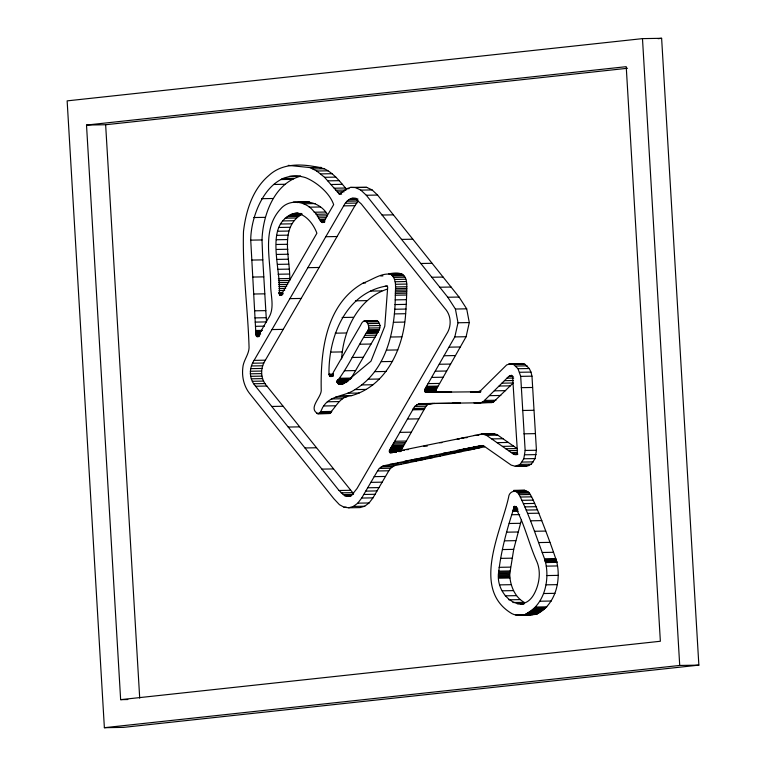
<?xml version="1.0" encoding="UTF-8"?>
<svg xmlns="http://www.w3.org/2000/svg" width="766" height="766" viewBox="0 0 766 766"><rect width="100%" height="100%" fill="white"/><g stroke="black" fill="none" stroke-linecap="round" stroke-linejoin="round"><path stroke-width="1.15" d="M350.675 496.445L344.882 495.784L339.022 490.489L255.557 386.227C249.065 379.151 248.806 368.207 254.092 360.374L343.675 205.872C346.031 201.286 350.445 196.91 356.094 198.317M353.653 493.821L266.846 386.035C260.344 378.959 260.095 368.025 265.371 360.183L354.955 205.681L358.287 201.027L347.008 201.219M498.388 574.759C500.773 551.482 507.14 528.205 514.541 506.192C524.231 522.345 528.846 543.975 536.947 561.823C540.911 571.312 539.503 582.639 535.223 591.783C523.456 617.549 496.713 596.714 498.388 574.759L509.668 574.567L513.708 549.366L521.426 520.018M392.613 452.668L389.894 452.629L389.425 450.523L414.684 406.43L418.629 403.883L434.772 403.452M432.953 403.443L427.945 404.477L425.963 406.248L400.561 451.318L389.272 451.509M318.034 413.717C321.433 412.97 321.567 408.163 323.654 405.98C330.701 395.17 345.14 396.443 354.926 389.607C386.935 370.15 395.141 330.146 395.313 295.216C395.333 288.207 397.104 279.399 390.986 274.352C381.592 272.457 371.883 280.107 363.295 282.989C325.56 304.179 320.38 351.613 321.241 390.708C320.753 398.148 307.788 408.46 318.034 413.717L329.313 413.525C336.063 407.359 340.123 395.706 351.747 395.591C386.82 385.614 403.567 347.467 405.654 313.715C406.373 303.853 406.794 293.952 406.784 284.071C406.028 272.706 399.297 271.93 388.707 273.835M346.634 189.365C340.066 181.657 333.66 173.212 324.277 168.759C306.304 164.048 283.899 161.569 269.01 175.376C252.579 189.135 245.905 210.851 243.492 231.447C242.353 269.555 247.772 307.635 249.007 345.725C249.86 353.758 243.282 359.953 242.812 367.824C241.769 376.728 243.894 385.978 249.362 393.169L333.823 498.695L339.443 504.689L344.001 507.197L348.721 507.791L353.413 506.422L357.779 503.157L361.696 498.053L377.523 470.975L379.323 468.447L383.134 465.872L480.435 445.678L484.993 446.798L511.181 465.106L515.288 466.274L520.066 464.397L523.8 458.777L525.15 450.437L520.698 376.365L517.988 368.714L513.488 364.396L510.97 363.726L506.738 364.875L480.847 390.44L478.07 391.847L470.458 391.953L480.617 391.78M515.288 466.274L526.577 466.082L531.345 464.206L535.08 458.585L536.43 450.245L531.977 376.173L530.972 372.094L529.268 368.523L524.767 364.204L522.249 363.544L510.97 363.726M295.638 213.187C305.854 213.733 313.811 224.649 316.894 233.237L281.314 294.651C280.48 296.499 279.169 294.489 279.274 293.321C281.553 268.981 261.886 218.808 297.897 213.149M278.451 280.643L289.74 280.452C290.63 258.812 278.671 227.866 301.861 214.269L290.582 214.461M336.916 381.602C348.013 367.211 356.276 348.99 366.129 333.248C372.745 328.04 364.961 314.529 360.709 325.081L333.267 372.458C333.277 375.819 330.203 379.017 328.997 374.153C328.317 337.375 345.236 293.857 385.317 286.216L387.098 286.024L387.692 287.221L384.781 326.287L370.983 361.188L346.021 381.889L338.984 384.455L336.916 381.602L347.075 381.43M341.598 358.881C343.36 330.002 358.306 298.376 387.519 289.031M366.407 332.76L377.686 332.568L379.352 329.514L380.127 325.54L378.481 321.758L376.633 320.542L364.52 320.753M525.141 614.466C544.674 604.996 550.314 579.776 544.999 560.013C536.707 538.125 529.651 515.671 519.147 494.702C516.657 488.718 508.94 491.332 508.624 497.124C501.127 531.537 470.726 589.351 511.975 613.671C519.693 617.655 528.214 612.819 536.42 614.275C555.455 605.063 561.535 580.532 556.547 561.143C550.831 543.879 544.224 526.797 537.493 509.878C534.85 504.277 532.839 498.283 529.421 493.093C525.486 488.622 518.649 492.059 513.651 491.006M250.731 240.141C250.788 212.01 270.455 167.007 305.519 177.616C316.865 182.212 329.887 193.291 333.66 204.646L324.248 220.79C321.347 227.579 317.277 212.814 314.328 212.23C306.687 201.008 289.443 198.174 280.385 209.195C261.934 229.369 270.475 258.219 270.637 282.769C270.101 294.661 275.569 308.21 268.014 318.828C264.538 324.774 261.283 330.922 257.558 336.676C255.135 336.523 256.38 332.195 255.71 330.51L250.731 240.141L262.01 239.95C262.805 215.026 274.257 183.361 300.693 176.142L289.414 176.333M480.579 391.78L428.682 392.269L424.977 391.752L424.623 389.971L426.528 386.303L454.822 336.916L458.011 322.764L455.406 309.024L447.784 297.246L366.301 195.253L360.815 190.121L355.434 187.546L350.493 187.402L346.797 188.695L339.415 194.152L324.554 177.3L316.722 171.01L309.933 167.582L288.255 165.36M440.316 392.202L451.605 392.01L438.755 392.039L436.572 391.761L435.825 390.258L466.101 336.724L469.29 322.572L466.685 308.832L459.064 297.055L377.581 195.062L372.104 189.93L366.723 187.354L350.493 187.402M338.313 379.639L349.593 379.457L351.23 378.078L377.408 333.057L366.129 333.248M348.721 507.791L360.001 507.599L364.702 506.23L369.059 502.965L372.975 497.871L388.812 470.784L390.603 468.256L394.413 465.68L484.667 446.798L473.388 446.99M409.446 398.129L446.482 334.244C451.739 326.431 451.433 315.535 444.96 308.487L361.265 203.928L355.615 198.949L352.092 198.279M409.36 398.282L357.061 488.459L351.853 495.008L348.415 496.483M501.96 383.182L513.239 382.99L493.256 402.207L474.001 402.993L480.684 402.811L483.25 401.662L508.643 376.499L511.487 375.263L512.607 376.623L517.356 450.915L517.107 453.252L516.092 454.707L513.249 453.941L486.477 435.318L482.159 433.949L390.229 452.716M376.633 320.542L372.209 321.337M398.914 273.902L400.503 273.606M315.956 214.279L327.245 214.087C320.743 203.737 308.66 200.118 297.265 202.597M524.327 491.073L524.902 490.297L513.613 490.441L513.66 491.14L525.821 490.958M492.959 433.805L497.766 435.126L517.069 448.55L505.78 448.732M491.973 402.619L420.85 403.634M522.249 363.544L508.71 363.984M642.482 38.626L67.14 100.873L104.377 727.7L123.517 727.374L698.86 665.127L661.623 38.3L642.482 38.626L679.72 665.453L104.377 727.7M658.051 38.683L661.623 38.3M86.51 125.069L626.224 66.671L660.359 641.257L120.645 699.655L86.51 125.069L105.641 124.743L627.526 68.27M527.334 614.677L528.253 615.155L536.42 614.275M309.933 167.582L321.213 167.39M312.988 168.951L324.277 168.75M316.722 171.01L328.011 170.818M320.782 173.892L332.071 173.7M324.554 177.3L335.843 177.109M282.587 178.497L293.876 178.306M282.147 178.861L293.426 178.669M281.658 179.215L292.947 179.024M281.141 179.55L292.421 179.359M327.877 180.853L339.156 180.661M273.835 184.472L285.115 184.28M331.084 184.51L342.364 184.319M355.434 187.546L366.723 187.354M334.225 188.216L345.504 188.024M346.797 188.695L349.047 188.656M335.92 190.227L346.069 190.054M360.815 190.121L372.104 189.93M337.327 191.902L344.097 191.787M338.754 193.568L341.004 193.53M339.194 194.037L341.674 194.114M366.301 195.253L377.581 195.062M261.618 198.691L272.897 198.499M350.378 198.729L356.018 198.633M355.615 198.949L357.875 198.911M348.683 199.706L357.712 199.553M293.292 202.08L304.571 201.889M298.261 202.071L309.541 201.879M303.843 203.756L315.123 203.565M345.342 203.268L356.621 203.076M343.675 205.872L354.955 205.681M309.244 207.165L320.523 206.983M314.328 212.23L325.607 212.038M294.192 213.341L298.702 213.264M292.985 213.599L301.402 213.494M291.779 213.973L301.938 213.8M289.385 215.064L300.665 214.873M288.188 215.782L299.468 215.591M286.991 216.615L298.28 216.424M317.296 216.031L327.446 215.868M381.995 215.045L393.274 214.853M253.785 217.544L265.074 217.352M285.096 218.195L296.375 218.004M318.608 217.803L326.507 217.668M319.843 219.497L325.483 219.402M282.539 220.924L293.828 220.732M320.427 220.292L324.937 220.215M321.002 221.068L324.382 221.01M321.557 221.834L324.947 221.776M322.026 222.456L324.286 222.418M280.423 224.026L291.702 223.835M278.728 227.473L290.017 227.282M277.483 231.246L288.763 231.054M276.679 235.344L287.959 235.152M325.78 236.723L337.059 236.531M276.325 239.748L287.604 239.557M401.403 239.404L412.692 239.212M276.421 244.478L287.7 244.287M276.65 249.448L287.93 249.256M276.909 254.427L288.188 254.235M277.177 259.406L288.466 259.214M251.507 260.067L262.795 259.875L266.482 321.911L255.202 322.103M277.464 264.375L288.744 264.184M420.706 263.494L431.995 263.303M307.836 267.669L319.116 267.478M277.761 269.316L289.041 269.125M278.058 274.238L289.347 274.046M390.105 273.941L401.384 273.749M390.986 274.352L402.274 274.161M252.512 277.062L263.791 276.871M391.857 275.013L403.136 274.822M380.673 275.952L382.933 275.913M392.671 275.913L403.95 275.722M278.336 278.7L289.615 278.508M393.638 277.407L404.917 277.215M431.765 277.263L443.045 277.072M394.509 279.437L405.798 279.245M278.575 282.597L288.734 282.424M395.141 281.735L406.42 281.543M363.295 282.989L365.545 282.96M278.7 284.569L287.719 284.416M395.495 284.263L406.784 284.071M278.814 286.541L286.714 286.407M385.317 286.216L387.577 286.178M278.939 288.523L285.708 288.409M395.582 286.944L406.861 286.752M439.761 287.231L451.05 287.039M279.054 290.496L284.693 290.4M395.515 288.677L406.803 288.485M395.467 290.247L406.746 290.055M279.169 292.468L282.558 292.411M279.188 292.689L282.577 292.631M370.553 291.09L381.841 290.898M279.217 292.909L282.597 292.851M279.245 293.11L282.625 293.062M279.274 293.321L282.664 293.263M279.312 293.512L282.702 293.455M253.527 294.02L264.806 293.828M279.351 293.704L282.74 293.646M395.419 291.817L406.698 291.626M279.389 293.885L282.788 293.905M279.418 294.029L282.826 294.096M279.456 294.211L281.725 294.24M279.485 294.335L281.735 294.297M279.513 294.508L281.773 294.47M279.58 294.699L281.84 294.661M279.667 294.881L281.917 294.843M279.762 295.034L282.022 294.996M395.371 293.378L406.65 293.186M395.313 295.216L406.593 295.025M289.874 298.635L301.162 298.443M447.784 297.246L459.064 297.055M395.17 299.879L406.449 299.688M355.443 300.818L366.732 300.626M394.978 304.571L406.267 304.38M254.532 310.814L265.812 310.623M394.729 309.253L406.009 309.062M455.406 309.024L466.685 308.832M394.375 313.907L405.654 313.715M254.954 317.9L266.233 317.708M342.105 317.488L353.385 317.296M363.85 321.011L375.129 320.82M366.282 321.126L377.561 320.935M367.192 321.95L378.481 321.758M393.389 322.275L404.668 322.084M368.274 323.597L379.553 323.405M255.451 326.306L264.481 326.153M458.011 322.764L469.29 322.572M368.839 325.732L380.127 325.54M271.949 329.562L283.228 329.37M368.647 328.049L379.926 327.858M255.71 330.51L262.479 330.405M255.777 331.477L261.417 331.381M368.073 329.706L379.352 329.514M255.844 332.176L260.354 332.099M367.556 330.749L378.844 330.558M255.93 332.913L260.44 332.837M256.016 333.689L260.536 333.612M366.981 331.783L378.26 331.592M256.074 334.148L260.593 334.072M366.636 332.367L377.925 332.176M366.521 332.559L377.801 332.367M335.259 333.172L346.548 332.98M256.131 334.637L259.521 334.579M256.198 335.163L259.578 335.106M256.256 335.68L259.645 335.623M256.361 336.073L258.621 336.035M256.543 336.398L258.793 336.36M256.773 336.638L259.032 336.6M364.903 335.364L376.183 335.173M363.678 337.48L374.957 337.289M390.583 337.021L401.863 336.829M454.822 336.916L466.101 336.724M359.771 344.221L371.05 344.03M449.211 347.161L460.5 346.969M386.562 350.129L397.851 349.938M330.931 352.111L342.21 351.92M444.242 355.75L455.521 355.558M352.092 357.473L363.371 357.282M254.092 360.374L265.371 360.183M252.598 363.218L263.877 363.027M381.315 361.648L392.604 361.466M251.478 365.966L262.757 365.775M439.301 364.262L450.58 364.07M250.721 368.647L262.001 368.456M513.488 364.396L524.767 364.204M515.844 366.043L527.123 365.851M250.329 371.251L261.608 371.06M344.355 370.773L355.635 370.581M517.988 368.714L529.268 368.523M250.29 373.808L261.57 373.616M374.823 371.654L386.102 371.462M435.27 371.204L446.559 371.012M328.997 374.153L333.507 374.076M329.035 374.631L332.425 374.574M250.616 376.326L261.895 376.135M329.179 375.053L332.568 374.995M329.418 375.388L332.798 375.33M519.683 372.276L530.972 372.094M329.552 375.522L332.942 375.464M329.801 375.771L333.191 375.713M329.945 375.915L333.334 375.857M330.127 376.096L332.377 376.058M330.481 376.451L332.731 376.412M251.296 378.816L262.585 378.624M339.951 378.26L351.23 378.078M509.61 375.704L511.87 375.666M339.443 378.787L350.723 378.605M431.679 377.408L442.959 377.217M338.84 379.266L350.119 379.074M508.643 376.499L513.153 376.422M520.698 376.365L531.977 376.173M368.13 379.218L379.409 379.026M252.349 381.286L263.628 381.095M337.95 379.898L349.239 379.706M337.595 380.175L348.875 379.984M337.289 380.443L348.568 380.252M337.078 380.769L348.367 380.578M506.948 378.165L513.718 378.05M336.954 381.162L348.243 380.97M336.973 382.033L347.132 381.861M253.766 383.756L265.046 383.565M337.126 382.416L346.146 382.263M337.279 382.655L346.309 382.502M337.509 382.933L344.279 382.828M337.787 383.278L344.556 383.163M337.883 383.402L344.652 383.287M504.449 380.673L513.479 380.52M338.112 383.68L342.622 383.603M338.39 384.025L342.9 383.948M338.524 384.197L343.044 384.12M338.744 384.369L341.004 384.331M255.557 386.227L266.846 386.035M428.079 383.613L439.358 383.431M361.686 384.934L372.975 384.743M426.528 386.303L437.817 386.112M426.097 387.098L437.386 386.907M499.135 386.026L510.415 385.834M425.657 387.95L436.936 387.759M354.926 389.607L366.205 389.415M425.341 388.563L436.62 388.372M425.092 389.023L436.381 388.841M521.273 387.663L532.562 387.472M424.843 389.511L436.122 389.32M424.623 389.971L435.911 389.779M424.536 390.449L435.825 390.258M424.575 390.947L435.854 390.756M424.728 391.407L436.007 391.215M424.977 391.752L436.256 391.56M347.841 393.226L359.13 393.035M425.293 391.943L437.309 391.857M494.357 390.832L505.646 390.641M426.375 392.096L438.162 391.972M427.476 392.23L443.504 392.058M478.616 391.752L480.876 391.713M340.468 395.783L351.747 395.591M335.565 397.123L346.854 396.932M489.531 395.658L500.82 395.467M331.352 398.942L342.641 398.751M327.341 401.777L338.62 401.585M484.687 400.426L495.966 400.245M483.25 401.662L494.53 401.47M481.967 402.399L493.256 402.207M420.036 403.682L448.962 403.289M271.758 406.459L283.037 406.267M418.629 403.883L429.918 403.692M449.211 403.347L460.5 403.155L452.409 403.242M323.654 405.98L334.934 405.788M416.666 404.668L427.945 404.477M414.684 406.43L425.963 406.248M413.429 408.412L424.709 408.221M413.276 408.747L424.555 408.556M413.104 409.073L424.393 408.881M412.692 409.82L423.981 409.628M320.533 411.629L331.822 411.438M320.15 412.357L331.429 412.165M319.7 412.931L330.979 412.74M316.77 413.42L330.472 413.161M317.402 413.65L329.916 413.429M522.412 410.48L533.691 410.289M407.426 419.05L418.705 418.858M288.236 427.055L299.516 426.863M399.775 432.369L411.055 432.177M481.67 433.996L493.448 433.757M483.566 434.063L494.846 433.872M478.932 434.494L483.442 434.418M485.041 434.533L496.32 434.341M523.925 433.824L535.204 433.633M474.25 435.423L478.769 435.347M486.477 435.318L497.766 435.126M463.66 437.702L467.049 437.645M461.448 438.171L463.698 438.133M457.197 439.062L459.447 439.023M491.734 438.899L503.023 438.717M394.653 441.264L405.932 441.072M393.734 442.825L405.022 442.633M439.636 442.71L441.896 442.671M392.92 444.232L404.199 444.041M497.115 442.643L508.394 442.451M392.096 445.649L403.376 445.458M304.964 447.957L316.243 447.765M391.56 446.578L402.849 446.387M423.828 446.195L427.217 446.138M480.205 445.707L483.911 445.63M391.158 447.315L402.437 447.124M478.798 445.956L483.308 445.879M390.717 448.12L401.997 447.928M502.429 446.377L513.708 446.185M390.334 448.828L401.614 448.637M390.047 449.364L401.327 449.173M467.997 448.091L479.277 447.899M389.731 449.948L401.02 449.757M406.191 449.623L408.45 449.585M463.487 449.048L474.767 448.857M389.425 450.523L400.704 450.341M402.035 450.465L404.295 450.427M461.726 449.412L473.005 449.221M389.291 451.002L400.57 450.81M459.964 449.786L471.243 449.594M399.153 451.03L401.403 450.992M457.158 450.37L468.438 450.178M398.454 451.557L400.714 451.519M389.396 451.997L396.491 451.93M392.738 452.246L396.127 452.189M389.607 452.38L396.376 452.266M389.894 452.629L392.154 452.591M508.509 450.647L517.538 450.494M450.437 451.768L461.726 451.576M525.15 450.437L536.43 450.245M443.715 453.156L455.004 452.965M511.248 452.562L516.887 452.476M436.783 454.602L448.062 454.41M513.249 453.941L517.759 453.865M514.302 454.554L517.692 454.497M428.931 456.239L440.211 456.048M524.844 454.803L536.133 454.611M421.07 457.867L432.359 457.675M414.109 459.313L425.398 459.121M411.342 459.878L422.631 459.686M408.575 460.443L419.864 460.251M523.8 458.777L535.08 458.585M405.09 461.151L416.378 460.96M397.544 462.702L408.833 462.511M389.932 464.32L401.221 464.129M522.115 462.07L533.404 461.879M383.134 465.872L394.413 465.68M381.181 466.829L392.46 466.638M520.066 464.397L531.345 464.206M321.902 469.118L333.191 468.926M517.692 465.824L528.971 465.632M379.323 468.447L390.603 468.256M377.523 470.975L388.812 470.784M374.134 476.644L385.422 476.452M370.801 482.36L382.081 482.168M367.67 487.779L378.95 487.588M339.022 490.489L350.301 490.297M365.746 491.111L377.025 490.92M341.071 492.835L352.36 492.643M513.622 490.508L524.911 490.441L513.632 490.661M513.632 490.824L524.921 490.661M515.805 491.485L527.085 491.293M343.015 494.597L353.174 494.424M363.793 494.472L375.081 494.281M517.012 492.203L528.301 492.011M344.882 495.784L351.651 495.669M518.142 493.285L529.421 493.093M346.672 496.406L350.052 496.349M519.147 494.702L530.426 494.51M361.696 498.053L372.975 497.871M520.334 497.029L531.614 496.847M357.779 503.157L369.059 502.965M521.876 500.322L533.155 500.131M353.413 506.422L364.702 506.23M523.379 503.626L534.658 503.434M344.001 507.197L346.261 507.159M514.168 506.565L516.418 506.527M514.072 506.738L516.332 506.699M513.996 506.939L516.255 506.9M524.825 506.891L536.114 506.699M513.785 507.676L517.165 507.619M513.574 508.404L516.954 508.346M513.364 509.122L517.873 509.045M513.143 509.85L517.663 509.773M526.213 510.07L537.493 509.878M512.933 510.577L517.452 510.501M512.722 511.305L518.371 511.209M527.64 513.383L538.919 513.191M511.726 514.733L519.626 514.599M530.541 520.803L541.821 520.621M509.189 523.494L520.468 523.302M534.448 531.269L545.727 531.077M506.757 532.178L518.046 531.987M504.488 540.844L515.777 540.652M538.594 542.567L549.883 542.376M502.419 549.557L513.708 549.366M542.232 552.487L553.512 552.296M500.61 558.366L511.889 558.175M544.588 558.816L555.867 558.625M544.865 559.573L556.154 559.381M544.999 560.013L556.288 559.822M545.114 560.453L556.394 560.262M545.201 560.894L556.48 560.702M545.258 561.334L556.547 561.143M545.325 561.631L556.604 561.44M545.382 561.851L556.671 561.67M545.449 562.091L556.729 561.899M545.507 562.321L556.796 562.129M545.574 562.56L556.853 562.368M546.254 566.141L557.543 565.95M499.097 567.319L510.386 567.127M498.57 571.149L509.859 570.957M498.465 572.346L509.754 572.164M498.407 573.552L509.687 573.37M498.417 575.936L509.696 575.745C510.558 586 514.79 597.087 524.183 602.335L512.904 602.526M546.924 575.563L558.203 575.371M498.484 577.095L509.773 576.903M498.609 578.206L509.888 578.014M499.987 584.87L511.267 584.678M546.043 584.831L557.322 584.64M502.247 590.806L513.536 590.615M543.716 593.526L554.996 593.334M505.244 595.833L516.533 595.642M508.844 599.797L520.124 599.606M540.04 601.224L551.319 601.032M521.847 603.637L524.107 603.598M517.28 603.867L524.049 603.752M520.42 603.886L523.81 603.828M535.549 607.036L546.828 606.844M534.304 608.214L545.583 608.022M533.002 609.286L544.281 609.094M531.652 610.272L542.931 610.081M530.273 611.211L541.562 611.019M528.894 612.12L540.183 611.929M528.167 612.589L539.446 612.398M527.544 612.992L538.824 612.8M526.922 613.403L538.201 613.212M526.299 613.825L537.579 613.633M525.677 614.255L536.966 614.064M515.815 614.782L519.195 614.725M523.599 614.638L534.879 614.447M516.054 614.868L525.083 614.715M516.284 614.974L532.619 614.686M516.724 615.203L530.311 614.945M516.83 615.261L528.664 615.117M679.72 665.453L698.86 665.127M120.645 699.655L127.817 699.53M329.313 413.525L328.049 413.228M524.519 465.795L526.577 466.082M105.641 124.743L139.709 698.132M262.01 239.95L262.795 259.875M509.668 574.567L509.696 575.745"/></g></svg>
